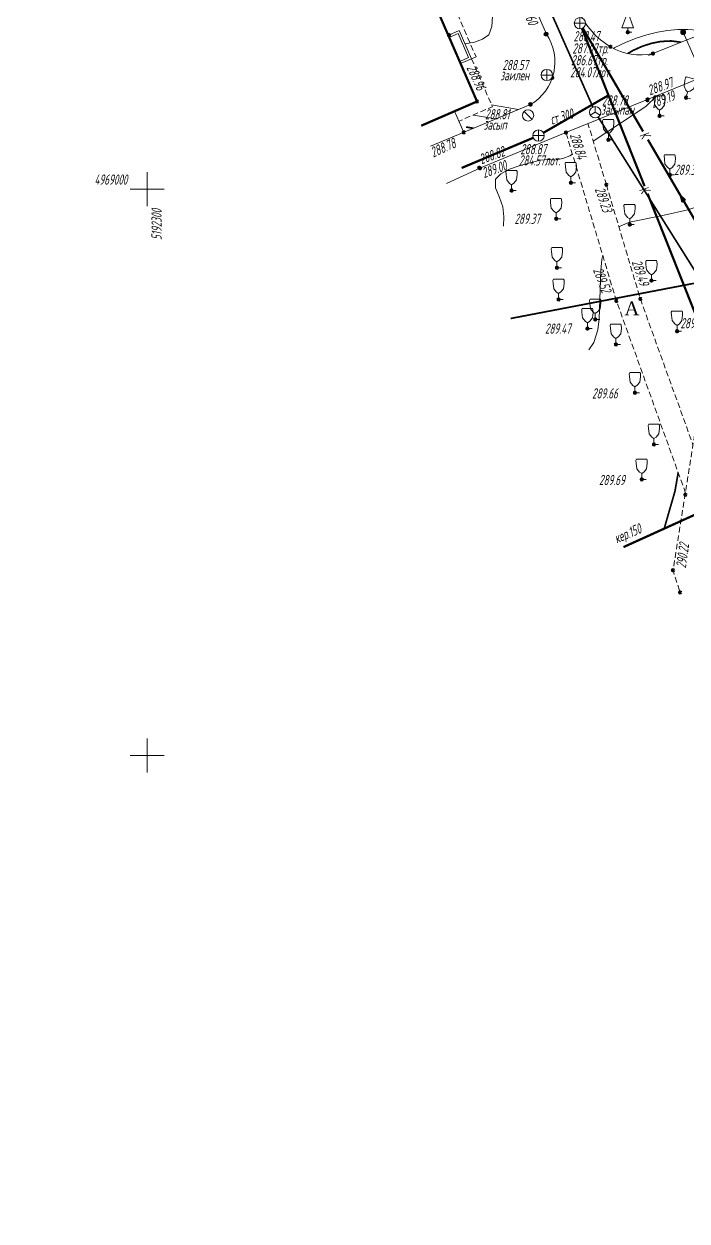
# Model space of a CAD drawing. Header units: metres. Extents: x -857 to 4713, y -766 to 4803.
# Drawn here: x 1877.7 to 1936.2, y 1304.3 to 1410 of the extents above; entities that cross this region are included whole.
import ezdxf

# ---------------------------------------------------------------- set-up
doc = ezdxf.new("R2010")
doc.units = ezdxf.units.M
doc.set_wipeout_variables(frame=1)
doc.linetypes.add('COMMUN', pattern=[6, 5, -1])
doc.linetypes.add('DASHED', pattern=[0.75, 0.5, -0.25])
for name, color, linetype, lineweight, transparency in [('51361800', 7, 'Continuous', 18, 0.65), ('51361960', 7, 'Continuous', 18, 0.65), ('51361990', 7, 'Continuous', 18, 0.65), ('71133200', 7, 'Continuous', 18, 0.65), ('71133800', 7, 'Continuous', 18, 0.65), ('Commun', 7, 'Continuous', 18, 0.65), ('GEO_POINTS', 7, 'Continuous', 18, 0.65), ('Grid', 7, 'Continuous', 18, 0.65), ('Otm', 7, 'Continuous', 18, 0.65), ('R_Поверхность8_CNT-MAJ', 7, 'Continuous', 18, 0.65), ('R_Поверхность8_CNT-MIN', 7, 'Continuous', 18, 0.65), ('R_Поверхность9_CNT-MAJ', 7, 'Continuous', 18, 0.65), ('R_Поверхность9_CNT-MIN', 7, 'Continuous', 18, 0.65), ('Sit', 7, 'Continuous', 18, 0.65), ('Text', 7, 'Continuous', 18, 0.65), ('Text_com', 7, 'Continuous', 18, 0.65), ('Us_znak', 7, 'Continuous', 18, 0.65), ('Us_znak_fon', 7, 'Continuous', 18, 0.65), ('Рамка и сетка', 7, 'Continuous', 18, 0.65)]:
    doc.layers.add(name, color=color, linetype=linetype, lineweight=lineweight, transparency=transparency)
doc.styles.add('eskd', font='ESKD1.shx', dxfattribs={"width": 1.2, "oblique": 15})
doc.styles.get("Standard").update_dxf_attribs({"font": 'GOST_0.TTF', "oblique": 15})
doc.styles.add('style1', font='times.ttf', dxfattribs={"height": 1})
doc.linetypes.add('ПОДЗ_ЛИНИИ_СВЯЗИ', pattern='A,4.8,-0.2,[133,ltypeshp.shx,S=0.2,R=0,X=-0.2,Y=0],-0.2,4.8,-2', length=12)

# ---------------------------------------------------------------- blocks, each defined once
blk = doc.blocks.new('71133200')
for p, q in [((-0.924145, 3.560442), (-1.024145, 3.360442)), ((-1.024145, 3.360442), (-0.977382, 2.864397)), ((-0.977382, 2.864397), (-0.861899, 1.88241)), ((-0.024145, 3.560442), (-0.924145, 3.560442)), ((-0.024145, 3.560442), (0.875855, 3.560442)), ((0.861899, 1.88241), (0.975974, 2.864397)), ((0.875855, 3.560442), (0.958164, 3.395824)), ((0.975974, 2.864397), (0.958164, 3.395824)), ((-0.861899, 1.88241), (-0.374616, 1.28565)), ((-0.374616, 1.28565), (0, 1.039723)), ((0, 1.039723), (0.401375, 1.321765)), ((0, 0), (0, 1.039723)), ((0.8, 0), (0, 0)), ((0.401375, 1.321765), (0.861899, 1.88241))]:
    blk.add_line(p, q)
at = {"style": 'eskd', "oblique": 14.99997778}
blk.add_attdef('Z', (1.873004, -0.239356), '', height=2, dxfattribs=at)
blk = doc.blocks.new('71133800')
blk.add_lwpolyline([(0.71, 0), (0, 0), (0, 0.8), (-1.03, 0.8), (0, 3.61), (1.01, 0.8), (-0.03, 0.8)])
at = {"style": 'eskd', "oblique": 15}
blk.add_attdef('Z', (1.57, -0.8), '', height=2, dxfattribs=at)
blk = doc.blocks.new('51361990a')
at = {"color": 7}
blk.add_wipeout([(1, 0.1), (0.97, 0.3), (0.89, 0.48), (0.78, 0.64), (0.64, 0.78), (0.48, 0.89), (0.3, 0.97), (0.1, 1.01), (-0.09, 1.01), (-0.29, 0.97), (-0.47, 0.89), (-0.63, 0.78), (-0.77, 0.64), (-0.88, 0.48), (-0.96, 0.3), (-1, 0.1), (-1, -0.09), (-0.96, -0.29), (-0.88, -0.47), (-0.77, -0.63), (-0.63, -0.77), (-0.47, -0.88), (-0.29, -0.96), (-0.09, -0.99), (0.1, -0.99), (0.3, -0.96), (0.48, -0.88), (0.64, -0.77), (0.78, -0.63), (0.89, -0.47), (0.97, -0.29), (1, -0.09)], dxfattribs=at)
blk.add_line((-0.71, 0.7), (0.71, -0.7))
blk.add_circle((0, 0.01), 1)
at = {"color": 7, "style": 'eskd', "oblique": 15}
for tag, p in [('Z', (1.73, 1.41)), ('Z1', (1.73, -0.99)), ('Z2', (1.73, -3.39))]:
    blk.add_attdef(tag, p, '', height=2, dxfattribs=at)
blk = doc.blocks.new('51361800a')
at = {"color": 7}
blk.add_wipeout([(-0.1, 1), (-0.29, 0.96), (-0.47, 0.89), (-0.64, 0.78), (-0.78, 0.64), (-0.89, 0.47), (-0.96, 0.29), (-1, 0.1), (-1, -0.1), (-0.96, -0.29), (-0.89, -0.47), (-0.78, -0.64), (-0.64, -0.78), (-0.47, -0.89), (-0.29, -0.96), (-0.1, -1), (0.1, -1), (0.29, -0.96), (0.47, -0.89), (0.64, -0.78), (0.78, -0.64), (0.89, -0.47), (0.96, -0.29), (1, -0.1), (1, 0.1), (0.96, 0.29), (0.89, 0.47), (0.78, 0.64), (0.64, 0.78), (0.47, 0.89), (0.29, 0.96), (0.1, 1)], dxfattribs=at)
for p, q in [((-1, 0), (1, 0)), ((0, -1), (0, 1))]:
    blk.add_line(p, q)
blk.add_circle((0, 0), 1)
at = {"style": 'eskd', "oblique": 15}
for tag, p in [('Z', (1.72, 1.4)), ('Z1', (1.72, -1)), ('Z2', (1.72, -3.4))]:
    blk.add_attdef(tag, p, '', height=2, dxfattribs=at)
blk = doc.blocks.new('GRID')
at = {"layer": 'Grid', "color": 104}
blk.add_line((-1.5, 0), (1.5, 0), dxfattribs=at)
for points in [[(0, 0), (0, 1.5)], [(0, 0), (0, -1.5)]]:
    blk.add_lwpolyline(points, dxfattribs=at)
blk = doc.blocks.new('KOVER')
at = {"layer": 'Us_znak', "lineweight": -2}
blk.add_hatch(color=0, dxfattribs=at).paths.add_polyline_path([(-0.21, 0, 1), (0.21, 0, 1)])
at = {"layer": 'Us_znak_fon', "true_color": 0xffffff}
blk.add_hatch(color=7, dxfattribs=at).paths.add_polyline_path([(-0.26, 0, 1), (0.26, 0, 1)])
at = {"layer": 'Us_znak', "color": 0, "lineweight": -2}
blk.add_circle((0, 0), 0.21, dxfattribs=at)
blk = doc.blocks.new('A$C52264BE2')
at = {"layer": 'Sit'}
h = blk.add_hatch(color=32, dxfattribs=at)
h.dxf.hatch_style = 1
h.paths.add_polyline_path([(0, 0.37), (0.71, 0.44), (0.15, 0)])
at = {"layer": 'Sit', "color": 32, "elevation": 285.31}
blk.add_lwpolyline([(0, 0.37), (0.71, 0.44), (0.15, 0), (0, 0.37)], dxfattribs=at)
blk = doc.blocks.new('51361960a')
at = {"color": 7}
blk.add_wipeout([(-0.1, 1), (-0.29, 0.96), (-0.47, 0.89), (-0.64, 0.78), (-0.78, 0.64), (-0.89, 0.47), (-0.96, 0.29), (-1, 0.1), (-1, -0.1), (-0.96, -0.29), (-0.89, -0.47), (-0.78, -0.64), (-0.64, -0.78), (-0.47, -0.89), (-0.29, -0.96), (-0.1, -1), (0.1, -1), (0.29, -0.96), (0.47, -0.89), (0.64, -0.78), (0.78, -0.64), (0.89, -0.47), (0.96, -0.29), (1, -0.1), (1, 0.1), (0.96, 0.29), (0.89, 0.47), (0.78, 0.64), (0.64, 0.78), (0.47, 0.89), (0.29, 0.96), (0.1, 1)], dxfattribs=at)
blk.add_wipeout([(-0.1, 1), (-0.29, 0.96), (-0.47, 0.89), (-0.64, 0.78), (-0.78, 0.64), (-0.89, 0.47), (-0.96, 0.29), (-1, 0.1), (-1, -0.1), (-0.96, -0.29), (-0.89, -0.47), (-0.78, -0.64), (-0.64, -0.78), (-0.47, -0.89), (-0.29, -0.96), (-0.1, -1), (0.1, -1), (0.29, -0.96), (0.47, -0.89), (0.64, -0.78), (0.78, -0.64), (0.89, -0.47), (0.96, -0.29), (1, -0.1), (1, 0.1), (0.96, 0.29), (0.89, 0.47), (0.78, 0.64), (0.64, 0.78), (0.47, 0.89), (0.29, 0.96), (0.1, 1)], dxfattribs=at)
for q in [(-0.87, -0.5), (0, 1), (0.87, -0.5)]:
    blk.add_line((0, 0), q)
blk.add_circle((0, 0), 1)
at = {"style": 'eskd', "oblique": 15}
for tag, p in [('Z', (1.72, 1.4)), ('Z1', (1.72, -1)), ('Z2', (1.72, -3.4))]:
    blk.add_attdef(tag, p, '', height=2, dxfattribs=at)

msp = doc.modelspace()

# ---------------------------------------------------------------- linework, layer by layer
at = {"color": 192, "linetype": 'ПОДЗ_ЛИНИИ_СВЯЗИ', "lineweight": 60, "ltscale": 0.4, "const_width": 0.15, "flags": 128}
for points, elevation in [([(1927.911, 1402.66), (1885.138, 1499.282)], 290.481), ([(1947.97, 1370.622), (1928.379, 1401.779)], 290.481), ([(1950.977, 1389.812), (1920.644, 1383.997)], 290.074)]:
    msp.add_lwpolyline(points, dxfattribs=dict(at, elevation=elevation))
at = {"layer": 'Commun', "color": 32, "linetype": 'COMMUN', "ltscale": 0.7, "const_width": 0.2, "flags": 128}
for points in [[(1932.469, 1395.683), (1926.946, 1409.6)], [(1932.343, 1400.506), (1927.014, 1409.632)], [(1941.131, 1385.454), (1932.762, 1399.788)], [(1939.149, 1378.854), (1932.733, 1395.019)], [(1939.174, 1367.7), (1930.609, 1363.813)]]:
    msp.add_lwpolyline(points, dxfattribs=at)
at = {"layer": 'Commun', "color": 32, "linetype": 'COMMUN', "ltscale": 0.7, "const_width": 0.2, "elevation": 288.915, "flags": 128}
for points in [[(1923.544, 1400.397), (1929.239, 1403.678)], [(1922.649, 1399.953), (1916.323, 1397.289)]]:
    msp.add_lwpolyline(points, dxfattribs=at)
at = {"layer": 'GEO_POINTS', "lineweight": 60}
for centre in [(1915.204, 1409.026, 288.428), (1923.738, 1409.094, 288.602), (1923.812, 1409.116, 288.435), (1923.824, 1409.1, 288.437), (1930.99, 1409.265, 288.973), (1935.877, 1409.272, 289.062), (1929.463, 1407.988, 288.621), (1933.211, 1407.387, 287.454), (1924.325, 1405.259, 288.607), (1917.682, 1403.158, 288.963), (1922.386, 1402.906, 288.902), (1922.409, 1402.886, 288.732), (1932.722, 1403.273, 289.186), (1932.738, 1403.341, 288.972), (1936.131, 1403.495, 289.289), (1922.189, 1401.923, 288.81), (1933.801, 1401.882, 289.288), (1916.515, 1400.433, 288.784), (1923.11, 1400.147, 288.915), (1925.526, 1400.416, 288.84), (1929.275, 1399.776, 289.279), (1917.871, 1397.306, 288.821), (1917.936, 1397.265, 289.003), (1934.703, 1396.675, 289.37), (1920.732, 1395.287, 289.177), (1925.967, 1395.987, 289.267), (1929.098, 1395.803, 289.234), (1924.669, 1392.804, 289.369), (1931.156, 1392.283, 289.458), (1924.732, 1388.479, 289.437), (1933.081, 1387.339, 289.61), (1924.884, 1385.677, 289.423), (1932.097, 1385.73, 289.493), (1929.983, 1385.548, 289.518), (1928.122, 1383.916, 289.546), (1927.431, 1383.102, 289.471), (1935.341, 1382.871, 289.7), (1929.938, 1381.706, 289.441), (1931.617, 1377.441, 289.663), (1933.299, 1372.873, 289.608), (1932.223, 1369.791, 289.688), (1936.074, 1368.435, 290.098), (1934.98, 1361.768, 290.216), (1935.603, 1359.807, 290.212)]:
    msp.add_circle(centre, 0.06, dxfattribs=at)
at = {"layer": 'R_Поверхность8_CNT-MAJ', "color": 32, "const_width": 0.15, "elevation": 290, "flags": 128}
msp.add_lwpolyline([(1935.44, 1370.397), (1935.155, 1368.758), (1934.212, 1365.473), (1934.099, 1365.339)], dxfattribs=at)
at = {"layer": 'R_Поверхность8_CNT-MIN', "color": 32, "flags": 128}
for points, elevation in [([(1933.544, 1403.671), (1932.575, 1402.728), (1927.941, 1399.651)], 289), ([(1944.501, 1403.528), (1944.127, 1402.52), (1943.624, 1401.562), (1942.198, 1399.386), (1940.932, 1397.65), (1939.509, 1395.943), (1938.763, 1395.17), (1938.008, 1394.487), (1937.254, 1393.922), (1936.296, 1393.589), (1934.204, 1393.133), (1931.151, 1392.505), (1930.309, 1392.158), (1930.207, 1392.076)], 289.5), ([(1926.103, 1398.492), (1925.879, 1398.371), (1925.267, 1398.11), (1924.523, 1397.981), (1923.919, 1398.028), (1923.249, 1397.98), (1921.502, 1397.512), (1920.554, 1397.172), (1919.77, 1396.765), (1919.307, 1396.292), (1919.309, 1395.537), (1919.666, 1394.673), (1919.953, 1393.853), (1920.036, 1392.962), (1920.011, 1392.139)], 289), ([(1928.777, 1389.569), (1928.703, 1389.215), (1928.596, 1388.221), (1928.449, 1383.98), (1928.342, 1382.985), (1927.977, 1381.886), (1927.557, 1381.226)], 289.5)]:
    msp.add_lwpolyline(points, dxfattribs=dict(at, elevation=elevation))
at = {"layer": 'R_Поверхность9_CNT-MAJ', "color": 32, "const_width": 0.15, "flags": 128}
for points, elevation in [([(1930.985, 1407.39), (1931.458, 1407.668), (1932.276, 1408.036), (1933.096, 1408.296), (1933.884, 1408.452), (1934.821, 1408.503), (1935.705, 1408.388)], 288), ([(1917.372, 1400.79), (1916.716, 1400.902)], 290)]:
    msp.add_lwpolyline(points, dxfattribs=dict(at, elevation=elevation))
at = {"layer": 'R_Поверхность9_CNT-MIN', "color": 32, "flags": 128}
for points, elevation in [([(1922.269, 1412.672), (1922.179, 1412.711), (1921.41, 1412.66), (1920.599, 1412.381), (1919.86, 1411.952), (1919.305, 1411.455), (1919.047, 1410.686), (1918.995, 1409.782), (1918.718, 1409.054), (1918.174, 1408.654), (1917.462, 1408.386), (1916.617, 1408.253)], 288.5), ([(1929.715, 1407.849), (1929.852, 1407.925), (1930.788, 1408.374), (1931.736, 1408.747), (1932.68, 1409.045), (1933.606, 1409.271), (1934.5, 1409.427), (1935.41, 1409.517), (1936.296, 1409.526), (1937.156, 1409.456), (1937.99, 1409.306)], 288.5), ([(1932.823, 1407.225), (1933.421, 1407.471)], 287.5), ([(1921.345, 1402.443), (1918.967, 1402.851)], 289), ([(1919.358, 1401.616), (1917.34, 1401.963)], 289.5)]:
    msp.add_lwpolyline(points, dxfattribs=dict(at, elevation=elevation))
at = {"layer": 'Sit', "const_width": 0.2, "flags": 128}
msp.add_lwpolyline([(1880.895, 1472.296), (1886.599, 1474.772), (1917.682, 1403.158), (1912.757, 1401.02)], dxfattribs=at)
at = {"layer": 'Sit', "flags": 128}
for points, elevation in [([(1924.458, 1449.548), (1918.663, 1447.057, 0.0810691), (1914.637, 1444.49, 0.2601874), (1913.633, 1441.581), (1918.31, 1430.368), (1926.651, 1411.165, 0.1586939), (1929.463, 1407.988, 0.1884231), (1933.211, 1407.387), (1941.162, 1410.58)], 288.196), ([(1913.587, 1399.214), (1922.409, 1402.886, 0.428), (1923.824, 1409.1), (1915.083, 1429.176), (1910.241, 1440.272, 0.2152841), (1908.719, 1441.649, 0.1967347), (1907.661, 1441.567), (1904.801, 1440.379)], 288.784)]:
    msp.add_lwpolyline(points, format="xyb", dxfattribs=dict(at, elevation=elevation))
at = {"layer": 'Sit', "linetype": 'DASHED', "flags": 128}
for points, elevation in [([(1903.413, 1439.772), (1917.592, 1407.102)], 287.994), ([(1917.196, 1406.929), (1919.033, 1402.698), (1916.087, 1401.419)], 288.428), ([(1945.019, 1402.402), (1939.478, 1389.286), (1936.742, 1372.839), (1934.98, 1361.768), (1935.603, 1359.807)], 289.314), ([(1929.098, 1395.803), (1927.474, 1401.206)], 289.234), ([(1936.093, 1368.583), (1929.983, 1385.548), (1925.526, 1400.416)], 289.314), ([(1929.098, 1395.803), (1932.097, 1385.73), (1936.742, 1372.839)], 289.234)]:
    msp.add_lwpolyline(points, dxfattribs=dict(at, elevation=elevation))
at = {"layer": 'Sit', "flags": 128}
for points, elevation in [([(1915.204, 1409.026), (1915.204, 1409.026), (1916.107, 1409.42), (1917.196, 1406.929), (1916.293, 1406.535), (1916.293, 1406.535)], 288.428), ([(1915.285, 1408.842), (1916.003, 1409.157), (1916.932, 1407.033), (1916.213, 1406.718)], 288.428), ([(1935.877, 1409.272), (1937.727, 1405.034)], 289.062), ([(1917.196, 1406.929), (1917.592, 1407.102)], 288.428), ([(1925.526, 1400.416), (1932.738, 1403.341), (1942.709, 1407.416)], 288.84), ([(1916.515, 1400.433), (1915.705, 1402.3)], 288.784), ([(1925.665, 1400.473), (1917.936, 1397.265), (1914.997, 1395.931)], 288.84)]:
    msp.add_lwpolyline(points, dxfattribs=dict(at, elevation=elevation))

# ---------------------------------------------------------------- block references
at = {"layer": '71133200', "color": 7, "xscale": 0.5, "yscale": 0.5, "zscale": 0.5, "rotation": 344.6918204732935}
msp.add_blockref('71133200', (1936.131, 1403.495, 289.289), dxfattribs=at)
at = {"layer": '71133200', "color": 7, "xscale": 0.5, "yscale": 0.5, "zscale": 0.5}
for p in [(1933.801, 1401.882, 289.288), (1929.275, 1399.776, 289.279), (1934.703, 1396.675, 289.37), (1925.967, 1395.987, 289.267), (1920.732, 1395.287, 289.177), (1924.669, 1392.804, 289.369), (1931.156, 1392.283, 289.458), (1924.732, 1388.479, 289.437), (1933.081, 1387.339, 289.61), (1924.884, 1385.677, 289.423), (1928.122, 1383.916, 289.546), (1927.431, 1383.102, 289.471), (1935.341, 1382.871, 289.7), (1929.938, 1381.706, 289.441), (1931.617, 1377.441, 289.663), (1933.299, 1372.873, 289.608), (1932.223, 1369.791, 289.688)]:
    msp.add_blockref('71133200', p, dxfattribs=at)
at = {"layer": '71133800', "color": 7, "xscale": 0.5, "yscale": 0.5, "zscale": 0.5}
msp.add_blockref('71133800', (1930.983, 1409.265, 288.973), dxfattribs=at)
at = {"layer": 'Grid', "color": 7, "linetype": 'Continuous'}
for p in [(1888.559, 1395.422), (1888.559, 1345.422)]:
    msp.add_blockref('GRID', p, dxfattribs=at)
at = {"layer": 'Sit', "color": 7, "linetype": 'Continuous'}
msp.add_blockref('KOVER', (1935.877, 1409.272, 289.062), dxfattribs=at)
at = {"layer": 'Sit', "color": 7, "rotation": 98.21039235938687}
msp.add_blockref('A$C52264BE2', (1936.114, 1394.319, -285.308), dxfattribs=at)

# ---------------------------------------------------------------- texts
at = {"layer": 'Otm', "oblique": 13, "width": 0.8}
for s, rotation, p in [('288.60', 293.82182, (1921.348, 1411.872, 288.602)), ('288.96', 294.45723, (1916.738, 1406.139, 288.963)), ('288.97', 19.57513, (1932.933, 1403.687, 288.972)), ('289.19', 19.57513, (1933.204, 1402.565, 289.186)), ('288.78', 23.80261, (1913.814, 1398.202, 288.784)), ('288.84', 286.68511, (1925.863, 1400.203, 288.84)), ('288.82', 19.72281, (1918.072, 1397.601, 288.821)), ('289.00', 19.72281, (1918.303, 1396.382, 289.003)), ('289.23', 288.93714, (1928.064, 1395.416, 289.234)), ('289.49', 288.40123, (1931.321, 1388.991, 289.234)), ('289.52', 291.25124, (1927.902, 1388.277, 289.518)), ('290.22', 82.05165, (1936.113, 1361.916, 290.216))]:
    msp.add_text(s, height=0.9, rotation=rotation, dxfattribs=at).set_placement(p)
for s, p in [('289.37', (1935.103, 1396.675, 289.37)), ('289.37', (1920.993, 1392.352, 289.369)), ('289.70', (1935.641, 1383.131, 289.7)), ('289.47', (1923.674, 1382.656, 289.471)), ('289.66', (1927.834, 1376.932, 289.663)), ('289.69', (1928.447, 1369.287, 289.688))]:
    msp.add_text(s, height=0.9, dxfattribs=at).set_placement(p)
at = {"layer": 'Text', "style": 'style1'}
msp.add_text('А', height=1.2, dxfattribs=at).set_placement((1930.698, 1384.289))
at = {"layer": 'Text_com', "oblique": 13, "width": 0.8}
for s, p in [('288.47', (1926.2, 1408.47, 288.52)), ('287.07тр.', (1926.099, 1407.393, 288.52)), ('288.57', (1919.925, 1405.932, 288.602)), ('286.67тр.', (1925.983, 1406.352, 288.52)), ('заилен', (1919.734, 1405.017, 288.784)), ('284.07лот.', (1925.902, 1405.289, 288.52)), ('288.78', (1928.712, 1402.801, 577.755)), ('засыпан', (1928.633, 1401.991, 577.624)), ('288.81', (1918.38, 1401.584, 288.784)), ('засып', (1918.257, 1400.661, 288.784)), ('284.57лот.', (1921.375, 1397.505, 288.915)), ('288.87', (1921.511, 1398.497, 288.915))]:
    msp.add_text(s, height=0.9, dxfattribs=at).set_placement(p)
for s, rotation, p in [('ст.300', 16.728, (1924.28, 1401.091, 568.007)), ('К', 302.96864, (1931.975, 1400.166, 287.746)), ('К', 302.96864, (1931.947, 1395.348, 287.746)), ('кер.150', 22.90593, (1930.014, 1364.128, 568.007))]:
    msp.add_text(s, height=0.9, rotation=rotation, dxfattribs=at).set_placement(p)
at = {"layer": 'Рамка и сетка', "oblique": 13, "width": 0.8}
msp.add_text('4969000', height=0.9, dxfattribs=at).set_placement((1883.912, 1395.815))
msp.add_text('5192300', height=0.9, rotation=90, dxfattribs=at).set_placement((1889.844, 1390.925))

# ---------------------------------------------------------------- next in the draw order: block references
at = {"layer": '51361800', "color": 7, "xscale": 0.5, "yscale": 0.5, "zscale": 0.5}
for p in [(1926.761, 1410.065), (1923.841, 1405.496), (1923.11, 1400.147, 288.915)]:
    msp.add_blockref('51361800a', p, dxfattribs=at)
at = {"layer": '51361960', "color": 7, "xscale": 0.5, "yscale": 0.5, "zscale": 0.5}
msp.add_blockref('51361960a', (1928.113, 1402.202, 290.481), dxfattribs=at)
at = {"layer": '51361990', "color": 7, "xscale": 0.5, "yscale": 0.5, "zscale": 0.5}
msp.add_blockref('51361990a', (1922.189, 1401.923, 288.81), dxfattribs=at)

# ---------------------------------------------------------------- next in the draw order: linework, layer by layer
msp.add_circle((1927.819, 2018.595), 2784.802)

doc.saveas('drawing.dxf')
